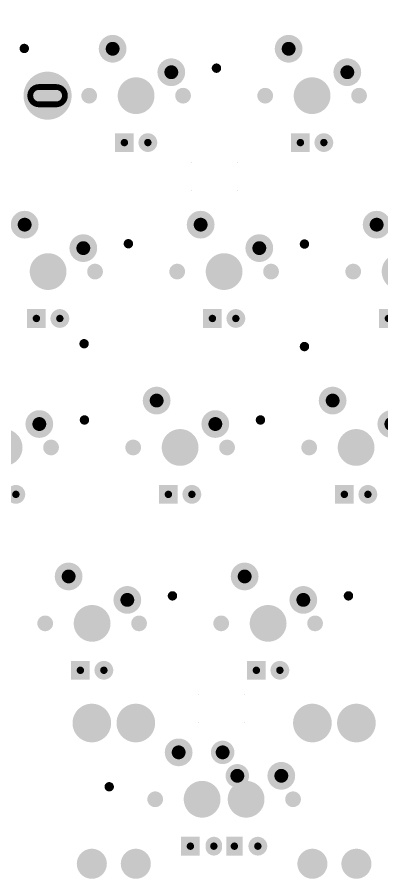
# Model space of a CAD drawing. Header units: millimetres. Extents: x 0 to 946, y 1720 to 4825.
# Drawn here: x 830.1 to 869.6, y 1721.3 to 1814.6 of the extents above; entities that cross this region are included whole.
import ezdxf

# ---------------------------------------------------------------- set-up
doc = ezdxf.new("R2010")
doc.units = ezdxf.units.MM
for name, color, linetype in [('BottomSolder', 6, 'Continuous'), ('KeepOutLayer', 6, 'Continuous'), ('PadHoleLayer', 156, 'Continuous'), ('ViaHoleLayer', 16, 'Continuous')]:
    doc.layers.add(name, color=color, linetype=linetype)

# ---------------------------------------------------------------- blocks, each defined once
blk = doc.blocks.new('RGB_WS2812B_77')
at = {"layer": 'PadHoleLayer'}
for points in [[(-2.5, 1.524), (-2.5, 1.524), (-2.5, 1.524), (-2.5, 1.524)], [(2.5, 1.524), (2.5, 1.524), (2.5, 1.524), (2.5, 1.524)], [(-2.5, -1.524), (-2.5, -1.524), (-2.5, -1.524), (-2.5, -1.524)], [(2.5, -1.524), (2.5, -1.524), (2.5, -1.524), (2.5, -1.524)]]:
    blk.add_lwpolyline(points, close=True, dxfattribs=at)
blk = doc.blocks.new('RGB_WS2812B_88')
at = {"layer": 'PadHoleLayer'}
for points in [[(-2.5, 1.524), (-2.5, 1.524), (-2.5, 1.524), (-2.5, 1.524)], [(2.5, 1.524), (2.5, 1.524), (2.5, 1.524), (2.5, 1.524)], [(-2.5, -1.524), (-2.5, -1.524), (-2.5, -1.524), (-2.5, -1.524)], [(2.5, -1.524), (2.5, -1.524), (2.5, -1.524), (2.5, -1.524)]]:
    blk.add_lwpolyline(points, close=True, dxfattribs=at)
blk = doc.blocks.new('2X____94')
at = {"layer": 'BottomSolder'}
for points, const_width in [([(-12.751, 6.985, 1), (-11.125, 6.985, 1)], 1.626), ([(11.125, 6.985, 1), (12.751, 6.985, 1)], 1.626), ([(-12.984, -8.255, 1), (-10.892, -8.255, 1)], 2.092), ([(10.892, -8.255, 1), (12.984, -8.255, 1)], 2.092)]:
    blk.add_lwpolyline(points, format="xyb", close=True, dxfattribs=dict(at, const_width=const_width))
at = {"layer": 'PadHoleLayer'}
for points, const_width in [([(-12.7, 6.985, 1), (-11.176, 6.985, 1)], 1.524), ([(11.176, 6.985, 1), (12.7, 6.985, 1)], 1.524), ([(-12.933, -8.255, 1), (-10.943, -8.255, 1)], 1.99), ([(10.943, -8.255, 1), (12.933, -8.255, 1)], 1.99)]:
    blk.add_lwpolyline(points, format="xyb", close=True, dxfattribs=dict(at, const_width=const_width))
blk = doc.blocks.new('2X____95')
at = {"layer": 'BottomSolder'}
for points, const_width in [([(-12.751, 6.985, 1), (-11.125, 6.985, 1)], 1.626), ([(11.125, 6.985, 1), (12.751, 6.985, 1)], 1.626), ([(-12.984, -8.255, 1), (-10.892, -8.255, 1)], 2.092), ([(10.892, -8.255, 1), (12.984, -8.255, 1)], 2.092)]:
    blk.add_lwpolyline(points, format="xyb", close=True, dxfattribs=dict(at, const_width=const_width))
at = {"layer": 'PadHoleLayer'}
for points, const_width in [([(-12.7, 6.985, 1), (-11.176, 6.985, 1)], 1.524), ([(11.176, 6.985, 1), (12.7, 6.985, 1)], 1.524), ([(-12.933, -8.255, 1), (-10.943, -8.255, 1)], 1.99), ([(10.943, -8.255, 1), (12.933, -8.255, 1)], 1.99)]:
    blk.add_lwpolyline(points, format="xyb", close=True, dxfattribs=dict(at, const_width=const_width))
blk = doc.blocks.new('MX1UP__126')
at = {"layer": 'BottomSolder'}
for points, const_width in [([(-1.778, 5.08, 1), (-0.762, 5.08, 1)], 1.016), ([(-0.995, 0, 1), (0.995, 0, 1)], 1.99), ([(-5.505, 0, 1), (-4.655, 0, 1)], 0.85), ([(4.655, 0, 1), (5.505, 0, 1)], 0.85), ([(-4.56, -2.54, 1), (-3.06, -2.54, 1)], 1.5), ([(1.79, -5.08, 1), (3.29, -5.08, 1)], 1.5)]:
    blk.add_lwpolyline(points, format="xyb", close=True, dxfattribs=dict(at, const_width=const_width))
blk.add_solid([(2.286, 6.096), (0.254, 6.096), (2.286, 4.064), (0.254, 4.064)], dxfattribs=at)
at = {"layer": 'PadHoleLayer'}
for points, const_width in [([(-1.47, 5.08, 1), (-1.07, 5.08, 1)], 0.4), ([(1.07, 5.08, 1), (1.47, 5.08, 1)], 0.4), ([(-0.995, 0, 1), (0.995, 0, 1)], 1.99), ([(-5.505, 0, 1), (-4.655, 0, 1)], 0.85), ([(4.655, 0, 1), (5.505, 0, 1)], 0.85), ([(-4.185, -2.54, 1), (-3.435, -2.54, 1)], 0.75), ([(2.165, -5.08, 1), (2.915, -5.08, 1)], 0.75)]:
    blk.add_lwpolyline(points, format="xyb", close=True, dxfattribs=dict(at, const_width=const_width))
blk = doc.blocks.new('MX1UP__127')
at = {"layer": 'BottomSolder'}
for points, const_width in [([(-1.778, 5.08, 1), (-0.762, 5.08, 1)], 1.016), ([(-0.995, 0, 1), (0.995, 0, 1)], 1.99), ([(-5.505, 0, 1), (-4.655, 0, 1)], 0.85), ([(4.655, 0, 1), (5.505, 0, 1)], 0.85), ([(-4.56, -2.54, 1), (-3.06, -2.54, 1)], 1.5), ([(1.79, -5.08, 1), (3.29, -5.08, 1)], 1.5)]:
    blk.add_lwpolyline(points, format="xyb", close=True, dxfattribs=dict(at, const_width=const_width))
blk.add_solid([(2.286, 6.096), (0.254, 6.096), (2.286, 4.064), (0.254, 4.064)], dxfattribs=at)
at = {"layer": 'PadHoleLayer'}
for points, const_width in [([(-1.47, 5.08, 1), (-1.07, 5.08, 1)], 0.4), ([(1.07, 5.08, 1), (1.47, 5.08, 1)], 0.4), ([(-0.995, 0, 1), (0.995, 0, 1)], 1.99), ([(-5.505, 0, 1), (-4.655, 0, 1)], 0.85), ([(4.655, 0, 1), (5.505, 0, 1)], 0.85), ([(-4.185, -2.54, 1), (-3.435, -2.54, 1)], 0.75), ([(2.165, -5.08, 1), (2.915, -5.08, 1)], 0.75)]:
    blk.add_lwpolyline(points, format="xyb", close=True, dxfattribs=dict(at, const_width=const_width))
blk = doc.blocks.new('MX1UP__144')
at = {"layer": 'BottomSolder'}
for points, const_width in [([(-1.778, 5.08, 1), (-0.762, 5.08, 1)], 1.016), ([(-0.995, 0, 1), (0.995, 0, 1)], 1.99), ([(-5.505, 0, 1), (-4.655, 0, 1)], 0.85), ([(4.655, 0, 1), (5.505, 0, 1)], 0.85), ([(-4.56, -2.54, 1), (-3.06, -2.54, 1)], 1.5), ([(1.79, -5.08, 1), (3.29, -5.08, 1)], 1.5)]:
    blk.add_lwpolyline(points, format="xyb", close=True, dxfattribs=dict(at, const_width=const_width))
blk.add_solid([(2.286, 6.096), (0.254, 6.096), (2.286, 4.064), (0.254, 4.064)], dxfattribs=at)
at = {"layer": 'PadHoleLayer'}
for points, const_width in [([(-1.47, 5.08, 1), (-1.07, 5.08, 1)], 0.4), ([(1.07, 5.08, 1), (1.47, 5.08, 1)], 0.4), ([(-0.995, 0, 1), (0.995, 0, 1)], 1.99), ([(-5.505, 0, 1), (-4.655, 0, 1)], 0.85), ([(4.655, 0, 1), (5.505, 0, 1)], 0.85), ([(-4.185, -2.54, 1), (-3.435, -2.54, 1)], 0.75), ([(2.165, -5.08, 1), (2.915, -5.08, 1)], 0.75)]:
    blk.add_lwpolyline(points, format="xyb", close=True, dxfattribs=dict(at, const_width=const_width))
blk = doc.blocks.new('MX1UP__147')
at = {"layer": 'BottomSolder'}
for points, const_width in [([(-1.778, 5.08, 1), (-0.762, 5.08, 1)], 1.016), ([(-0.995, 0, 1), (0.995, 0, 1)], 1.99), ([(-5.505, 0, 1), (-4.655, 0, 1)], 0.85), ([(4.655, 0, 1), (5.505, 0, 1)], 0.85), ([(-4.56, -2.54, 1), (-3.06, -2.54, 1)], 1.5), ([(1.79, -5.08, 1), (3.29, -5.08, 1)], 1.5)]:
    blk.add_lwpolyline(points, format="xyb", close=True, dxfattribs=dict(at, const_width=const_width))
blk.add_solid([(2.286, 6.096), (0.254, 6.096), (2.286, 4.064), (0.254, 4.064)], dxfattribs=at)
at = {"layer": 'PadHoleLayer'}
for points, const_width in [([(-1.47, 5.08, 1), (-1.07, 5.08, 1)], 0.4), ([(1.07, 5.08, 1), (1.47, 5.08, 1)], 0.4), ([(-0.995, 0, 1), (0.995, 0, 1)], 1.99), ([(-5.505, 0, 1), (-4.655, 0, 1)], 0.85), ([(4.655, 0, 1), (5.505, 0, 1)], 0.85), ([(-4.185, -2.54, 1), (-3.435, -2.54, 1)], 0.75), ([(2.165, -5.08, 1), (2.915, -5.08, 1)], 0.75)]:
    blk.add_lwpolyline(points, format="xyb", close=True, dxfattribs=dict(at, const_width=const_width))
blk = doc.blocks.new('MX1UP__151')
at = {"layer": 'BottomSolder'}
for points, const_width in [([(-1.778, 5.08, 1), (-0.762, 5.08, 1)], 1.016), ([(-0.995, 0, 1), (0.995, 0, 1)], 1.99), ([(-5.505, 0, 1), (-4.655, 0, 1)], 0.85), ([(4.655, 0, 1), (5.505, 0, 1)], 0.85), ([(-4.56, -2.54, 1), (-3.06, -2.54, 1)], 1.5), ([(1.79, -5.08, 1), (3.29, -5.08, 1)], 1.5)]:
    blk.add_lwpolyline(points, format="xyb", close=True, dxfattribs=dict(at, const_width=const_width))
blk.add_solid([(2.286, 6.096), (0.254, 6.096), (2.286, 4.064), (0.254, 4.064)], dxfattribs=at)
at = {"layer": 'PadHoleLayer'}
for points, const_width in [([(-1.47, 5.08, 1), (-1.07, 5.08, 1)], 0.4), ([(1.07, 5.08, 1), (1.47, 5.08, 1)], 0.4), ([(-0.995, 0, 1), (0.995, 0, 1)], 1.99), ([(-5.505, 0, 1), (-4.655, 0, 1)], 0.85), ([(4.655, 0, 1), (5.505, 0, 1)], 0.85), ([(-4.185, -2.54, 1), (-3.435, -2.54, 1)], 0.75), ([(2.165, -5.08, 1), (2.915, -5.08, 1)], 0.75)]:
    blk.add_lwpolyline(points, format="xyb", close=True, dxfattribs=dict(at, const_width=const_width))
blk = doc.blocks.new('MX1UP__157')
at = {"layer": 'BottomSolder'}
for points, const_width in [([(-1.778, 5.08, 1), (-0.762, 5.08, 1)], 1.016), ([(-0.995, 0, 1), (0.995, 0, 1)], 1.99), ([(-5.505, 0, 1), (-4.655, 0, 1)], 0.85), ([(4.655, 0, 1), (5.505, 0, 1)], 0.85), ([(-4.56, -2.54, 1), (-3.06, -2.54, 1)], 1.5), ([(1.79, -5.08, 1), (3.29, -5.08, 1)], 1.5)]:
    blk.add_lwpolyline(points, format="xyb", close=True, dxfattribs=dict(at, const_width=const_width))
blk.add_solid([(2.286, 6.096), (0.254, 6.096), (2.286, 4.064), (0.254, 4.064)], dxfattribs=at)
at = {"layer": 'PadHoleLayer'}
for points, const_width in [([(-1.47, 5.08, 1), (-1.07, 5.08, 1)], 0.4), ([(1.07, 5.08, 1), (1.47, 5.08, 1)], 0.4), ([(-0.995, 0, 1), (0.995, 0, 1)], 1.99), ([(-5.505, 0, 1), (-4.655, 0, 1)], 0.85), ([(4.655, 0, 1), (5.505, 0, 1)], 0.85), ([(-4.185, -2.54, 1), (-3.435, -2.54, 1)], 0.75), ([(2.165, -5.08, 1), (2.915, -5.08, 1)], 0.75)]:
    blk.add_lwpolyline(points, format="xyb", close=True, dxfattribs=dict(at, const_width=const_width))
blk = doc.blocks.new('MX1UP__158')
at = {"layer": 'BottomSolder'}
for points, const_width in [([(-1.778, 5.08, 1), (-0.762, 5.08, 1)], 1.016), ([(-0.995, 0, 1), (0.995, 0, 1)], 1.99), ([(-5.505, 0, 1), (-4.655, 0, 1)], 0.85), ([(4.655, 0, 1), (5.505, 0, 1)], 0.85), ([(-4.56, -2.54, 1), (-3.06, -2.54, 1)], 1.5), ([(1.79, -5.08, 1), (3.29, -5.08, 1)], 1.5)]:
    blk.add_lwpolyline(points, format="xyb", close=True, dxfattribs=dict(at, const_width=const_width))
blk.add_solid([(2.286, 6.096), (0.254, 6.096), (2.286, 4.064), (0.254, 4.064)], dxfattribs=at)
at = {"layer": 'PadHoleLayer'}
for points, const_width in [([(-1.47, 5.08, 1), (-1.07, 5.08, 1)], 0.4), ([(1.07, 5.08, 1), (1.47, 5.08, 1)], 0.4), ([(-0.995, 0, 1), (0.995, 0, 1)], 1.99), ([(-5.505, 0, 1), (-4.655, 0, 1)], 0.85), ([(4.655, 0, 1), (5.505, 0, 1)], 0.85), ([(-4.185, -2.54, 1), (-3.435, -2.54, 1)], 0.75), ([(2.165, -5.08, 1), (2.915, -5.08, 1)], 0.75)]:
    blk.add_lwpolyline(points, format="xyb", close=True, dxfattribs=dict(at, const_width=const_width))
blk = doc.blocks.new('MX1UP__185')
at = {"layer": 'BottomSolder'}
for points, const_width in [([(-1.778, 5.08, 1), (-0.762, 5.08, 1)], 1.016), ([(-0.995, 0, 1), (0.995, 0, 1)], 1.99), ([(-5.505, 0, 1), (-4.655, 0, 1)], 0.85), ([(4.655, 0, 1), (5.505, 0, 1)], 0.85), ([(-4.56, -2.54, 1), (-3.06, -2.54, 1)], 1.5), ([(1.79, -5.08, 1), (3.29, -5.08, 1)], 1.5)]:
    blk.add_lwpolyline(points, format="xyb", close=True, dxfattribs=dict(at, const_width=const_width))
blk.add_solid([(2.286, 6.096), (0.254, 6.096), (2.286, 4.064), (0.254, 4.064)], dxfattribs=at)
at = {"layer": 'PadHoleLayer'}
for points, const_width in [([(-1.47, 5.08, 1), (-1.07, 5.08, 1)], 0.4), ([(1.07, 5.08, 1), (1.47, 5.08, 1)], 0.4), ([(-0.995, 0, 1), (0.995, 0, 1)], 1.99), ([(-5.505, 0, 1), (-4.655, 0, 1)], 0.85), ([(4.655, 0, 1), (5.505, 0, 1)], 0.85), ([(-4.185, -2.54, 1), (-3.435, -2.54, 1)], 0.75), ([(2.165, -5.08, 1), (2.915, -5.08, 1)], 0.75)]:
    blk.add_lwpolyline(points, format="xyb", close=True, dxfattribs=dict(at, const_width=const_width))
blk = doc.blocks.new('MX1UP__186')
at = {"layer": 'BottomSolder', "const_width": 1.778}
blk.add_lwpolyline([(-1.27, 4.953), (-1.27, 5.207)], dxfattribs=at)
at = {"layer": 'BottomSolder'}
for points, const_width in [([(-1.714, 5.207, 1), (-0.825, 5.207, 1)], 0.889), ([(-1.714, 4.953, 1), (-0.825, 4.953, 1)], 0.889), ([(-0.995, 0, 1), (0.995, 0, 1)], 1.99), ([(-5.505, 0, 1), (-4.655, 0, 1)], 0.85), ([(4.655, 0, 1), (5.505, 0, 1)], 0.85), ([(-4.445, -2.54, 1), (-3.175, -2.54, 1)], 1.27), ([(1.79, -5.08, 1), (3.29, -5.08, 1)], 1.5)]:
    blk.add_lwpolyline(points, format="xyb", close=True, dxfattribs=dict(at, const_width=const_width))
blk.add_solid([(2.286, 6.096), (0.254, 6.096), (2.286, 4.064), (0.254, 4.064)], dxfattribs=at)
at = {"layer": 'PadHoleLayer'}
for points, const_width in [([(-1.47, 5.08, 1), (-1.07, 5.08, 1)], 0.4), ([(1.07, 5.08, 1), (1.47, 5.08, 1)], 0.4), ([(-0.995, 0, 1), (0.995, 0, 1)], 1.99), ([(-5.505, 0, 1), (-4.655, 0, 1)], 0.85), ([(4.655, 0, 1), (5.505, 0, 1)], 0.85), ([(-4.185, -2.54, 1), (-3.435, -2.54, 1)], 0.75), ([(2.165, -5.08, 1), (2.915, -5.08, 1)], 0.75)]:
    blk.add_lwpolyline(points, format="xyb", close=True, dxfattribs=dict(at, const_width=const_width))
blk = doc.blocks.new('MX1UP__188')
at = {"layer": 'BottomSolder'}
for points, const_width in [([(-1.778, 5.08, 1), (-0.762, 5.08, 1)], 1.016), ([(-0.995, 0, 1), (0.995, 0, 1)], 1.99), ([(-5.505, 0, 1), (-4.655, 0, 1)], 0.85), ([(4.655, 0, 1), (5.505, 0, 1)], 0.85), ([(-4.56, -2.54, 1), (-3.06, -2.54, 1)], 1.5), ([(1.905, -5.08, 1), (3.175, -5.08, 1)], 1.27)]:
    blk.add_lwpolyline(points, format="xyb", close=True, dxfattribs=dict(at, const_width=const_width))
blk.add_solid([(2.159, 6.096), (0.381, 6.096), (2.159, 4.064), (0.381, 4.064)], dxfattribs=at)
at = {"layer": 'PadHoleLayer'}
for points, const_width in [([(-1.47, 5.08, 1), (-1.07, 5.08, 1)], 0.4), ([(1.07, 5.08, 1), (1.47, 5.08, 1)], 0.4), ([(-0.995, 0, 1), (0.995, 0, 1)], 1.99), ([(-5.505, 0, 1), (-4.655, 0, 1)], 0.85), ([(4.655, 0, 1), (5.505, 0, 1)], 0.85), ([(-4.185, -2.54, 1), (-3.435, -2.54, 1)], 0.75), ([(2.165, -5.08, 1), (2.915, -5.08, 1)], 0.75)]:
    blk.add_lwpolyline(points, format="xyb", close=True, dxfattribs=dict(at, const_width=const_width))
blk = doc.blocks.new('MX1UP__192')
at = {"layer": 'BottomSolder'}
for points, const_width in [([(-1.778, 5.08, 1), (-0.762, 5.08, 1)], 1.016), ([(-0.995, 0, 1), (0.995, 0, 1)], 1.99), ([(-5.505, 0, 1), (-4.655, 0, 1)], 0.85), ([(4.655, 0, 1), (5.505, 0, 1)], 0.85), ([(-4.56, -2.54, 1), (-3.06, -2.54, 1)], 1.5), ([(1.79, -5.08, 1), (3.29, -5.08, 1)], 1.5)]:
    blk.add_lwpolyline(points, format="xyb", close=True, dxfattribs=dict(at, const_width=const_width))
blk.add_solid([(2.286, 6.096), (0.254, 6.096), (2.286, 4.064), (0.254, 4.064)], dxfattribs=at)
at = {"layer": 'PadHoleLayer'}
for points, const_width in [([(-1.47, 5.08, 1), (-1.07, 5.08, 1)], 0.4), ([(1.07, 5.08, 1), (1.47, 5.08, 1)], 0.4), ([(-0.995, 0, 1), (0.995, 0, 1)], 1.99), ([(-5.505, 0, 1), (-4.655, 0, 1)], 0.85), ([(4.655, 0, 1), (5.505, 0, 1)], 0.85), ([(-4.185, -2.54, 1), (-3.435, -2.54, 1)], 0.75), ([(2.165, -5.08, 1), (2.915, -5.08, 1)], 0.75)]:
    blk.add_lwpolyline(points, format="xyb", close=True, dxfattribs=dict(at, const_width=const_width))
blk = doc.blocks.new('MX1UP__195')
at = {"layer": 'BottomSolder'}
for points, const_width in [([(-1.778, 5.08, 1), (-0.762, 5.08, 1)], 1.016), ([(-0.995, 0, 1), (0.995, 0, 1)], 1.99), ([(-5.505, 0, 1), (-4.655, 0, 1)], 0.85), ([(4.655, 0, 1), (5.505, 0, 1)], 0.85), ([(-4.56, -2.54, 1), (-3.06, -2.54, 1)], 1.5), ([(1.79, -5.08, 1), (3.29, -5.08, 1)], 1.5)]:
    blk.add_lwpolyline(points, format="xyb", close=True, dxfattribs=dict(at, const_width=const_width))
blk.add_solid([(2.286, 6.096), (0.254, 6.096), (2.286, 4.064), (0.254, 4.064)], dxfattribs=at)
at = {"layer": 'PadHoleLayer'}
for points, const_width in [([(-1.47, 5.08, 1), (-1.07, 5.08, 1)], 0.4), ([(1.07, 5.08, 1), (1.47, 5.08, 1)], 0.4), ([(-0.995, 0, 1), (0.995, 0, 1)], 1.99), ([(-5.505, 0, 1), (-4.655, 0, 1)], 0.85), ([(4.655, 0, 1), (5.505, 0, 1)], 0.85), ([(-4.185, -2.54, 1), (-3.435, -2.54, 1)], 0.75), ([(2.165, -5.08, 1), (2.915, -5.08, 1)], 0.75)]:
    blk.add_lwpolyline(points, format="xyb", close=True, dxfattribs=dict(at, const_width=const_width))

msp = doc.modelspace()

# ---------------------------------------------------------------- linework, layer by layer
at = {"layer": 'BottomSolder'}
for points, const_width in [([(830.656, 1811.223, 1), (831.164, 1811.223, 1)], 0.508), ([(851.459, 1809.089, 1), (851.967, 1809.089, 1)], 0.508), ([(832.132, 1806.11, 1), (834.733, 1806.11, 1)], 2.602), ([(841.924, 1790.075, 1), (842.432, 1790.075, 1)], 0.508), ([(860.984, 1790.039, 1), (861.492, 1790.039, 1)], 0.508), ([(837.133, 1779.245, 1), (837.641, 1779.245, 1)], 0.508), ([(860.984, 1778.94, 1), (861.492, 1778.94, 1)], 0.508), ([(837.171, 1770.989, 1), (837.679, 1770.989, 1)], 0.508), ([(856.221, 1770.989, 1), (856.729, 1770.989, 1)], 0.508), ([(846.696, 1751.939, 1), (847.204, 1751.939, 1)], 0.508), ([(865.746, 1751.939, 1), (866.254, 1751.939, 1)], 0.508), ([(839.851, 1731.264, 1), (840.359, 1731.264, 1)], 0.508)]:
    msp.add_lwpolyline(points, format="xyb", close=True, dxfattribs=dict(at, const_width=const_width))
at = {"layer": 'KeepOutLayer', "const_width": 0.0127}
for points in [[(645.491, 1814.599), (945.291, 1814.599)], [(645.491, 1721.424), (945.291, 1721.424)]]:
    msp.add_lwpolyline(points, dxfattribs=at)
at = {"layer": 'PadHoleLayer', "const_width": 0.625}
msp.add_lwpolyline([(832.495, 1807.047), (834.371, 1807.047, -1), (834.371, 1805.173), (832.495, 1805.173, -1)], format="xyb", close=True, dxfattribs=at)
at = {"layer": 'ViaHoleLayer', "const_width": 0.279}
for points in [[(830.77, 1811.223, 1), (831.05, 1811.223, 1)], [(851.573, 1809.089, 1), (851.852, 1809.089, 1)], [(842.038, 1790.075, 1), (842.317, 1790.075, 1)], [(861.098, 1790.039, 1), (861.378, 1790.039, 1)], [(837.247, 1779.245, 1), (837.527, 1779.245, 1)], [(861.098, 1778.94, 1), (861.378, 1778.94, 1)], [(837.286, 1770.989, 1), (837.565, 1770.989, 1)], [(856.336, 1770.989, 1), (856.615, 1770.989, 1)], [(846.811, 1751.939, 1), (847.09, 1751.939, 1)], [(865.861, 1751.939, 1), (866.14, 1751.939, 1)], [(839.965, 1731.264, 1), (840.245, 1731.264, 1)]]:
    msp.add_lwpolyline(points, format="xyb", close=True, dxfattribs=at)

# ---------------------------------------------------------------- block references
at = {"rotation": 180}
for name, p in [('MX1UP__127', (843.016, 1806.11)), ('MX1UP__126', (862.066, 1806.11)), ('MX1UP__192', (833.491, 1787.06)), ('MX1UP__185', (852.541, 1787.06)), ('MX1UP__151', (871.591, 1787.06)), ('MX1UP__158', (828.729, 1768.01)), ('MX1UP__157', (847.779, 1768.01)), ('MX1UP__147', (866.829, 1768.01)), ('MX1UP__195', (838.254, 1748.96)), ('MX1UP__144', (857.304, 1748.96)), ('RGB_WS2812B_77', (852.272, 1739.773)), ('2X____95', (850.16, 1729.91)), ('2X____94', (854.922, 1729.91)), ('MX1UP__186', (850.16, 1729.91)), ('MX1UP__188', (854.922, 1729.91))]:
    msp.add_blockref(name, p, dxfattribs=at)
msp.add_blockref('RGB_WS2812B_88', (851.459, 1797.322))

doc.saveas('drawing.dxf')
